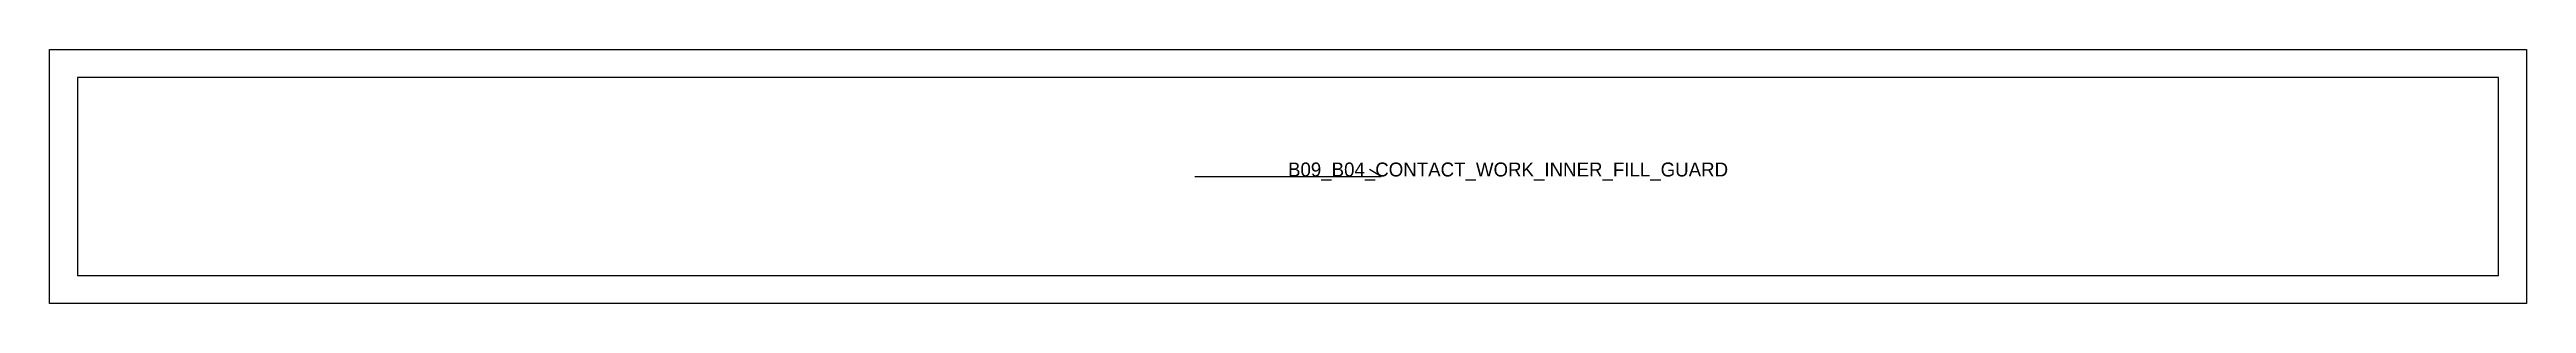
# Model space of a CAD drawing. Header units: millimetres. Extents: x -12 to 1052, y -12 to 97.
import ezdxf

# ---------------------------------------------------------------- set-up
doc = ezdxf.new("R2010")
doc.units = ezdxf.units.MM
for name, color, linetype in [('CUT', 1, 'Continuous'), ('GRAIN', 3, 'Continuous'), ('LABEL', 7, 'Continuous'), ('SEW', 5, 'Continuous')]:
    doc.layers.add(name, color=color, linetype=linetype)

msp = doc.modelspace()

# ---------------------------------------------------------------- linework, layer by layer
at = {"layer": 'CUT'}
msp.add_lwpolyline([(-12, -12), (-12, 97), (1052, 97), (1052, -12), (-12, -12)], close=True, dxfattribs=at)
at = {"layer": 'GRAIN'}
for p, q in [((560, 42.5), (555, 45.5)), ((480, 42.5), (560, 42.5))]:
    msp.add_line(p, q, dxfattribs=at)
at = {"layer": 'SEW'}
msp.add_lwpolyline([(0, 0), (1040, 0), (1040, 85), (0, 85)], close=True, dxfattribs=at)

# ---------------------------------------------------------------- texts
at = {"layer": 'LABEL'}
msp.add_text('B09_B04_CONTACT_WORK_INNER_FILL_GUARD', height=6, dxfattribs=at).set_placement((520, 42.5))

doc.saveas('drawing.dxf')
